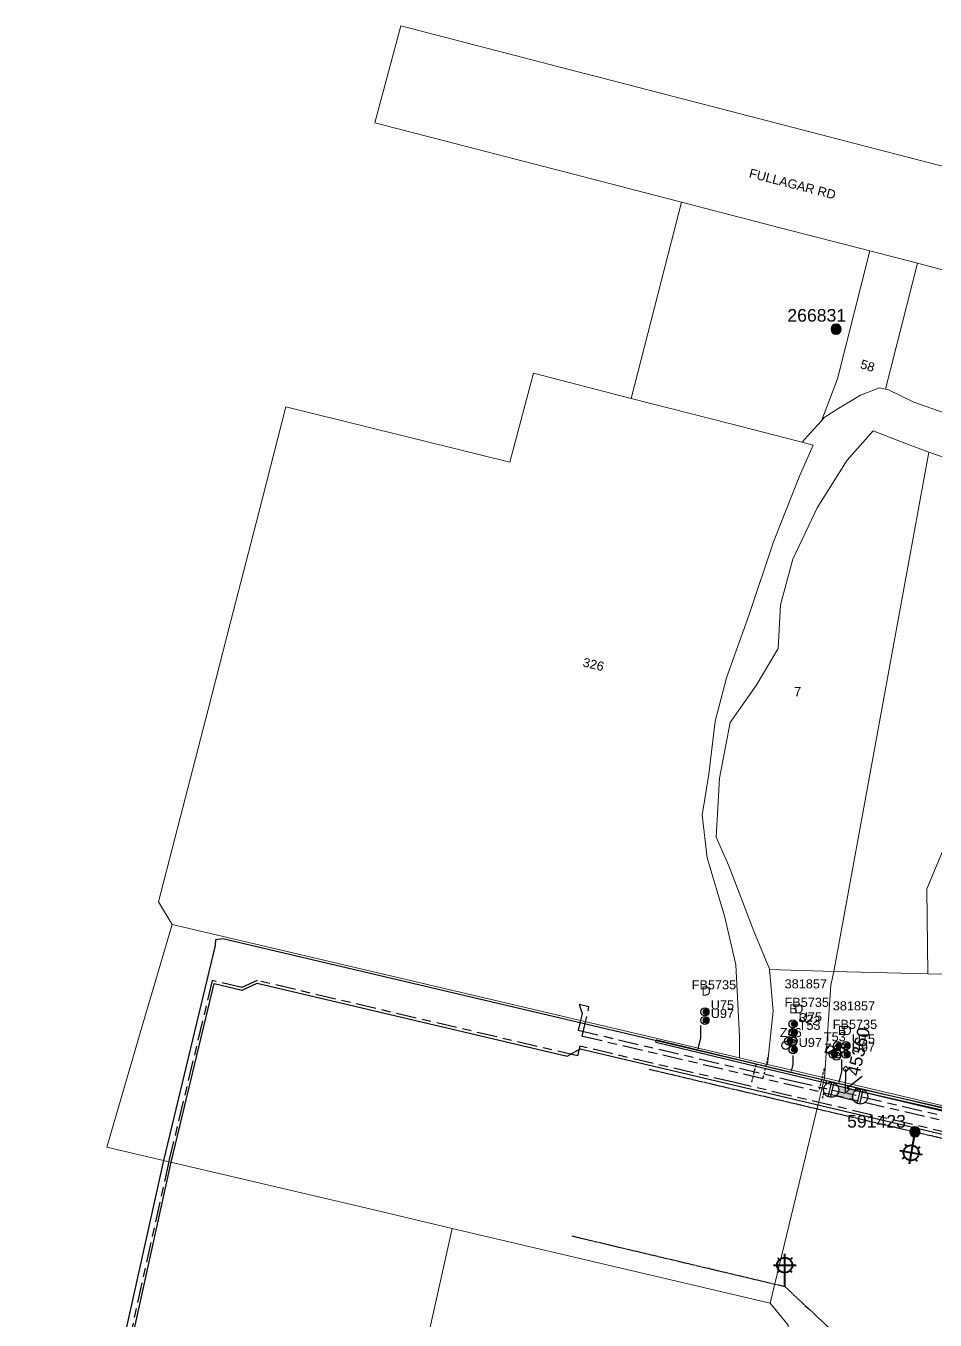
# Model space of a CAD drawing. Header units: metres. Extents: x 311639 to 313197, y 6256063 to 6257195.
# Drawn here: x 312179.9 to 312360, y 6256351.6 to 6256608.1 of the extents above; entities that cross this region are included whole.
import ezdxf
from ezdxf.enums import TextEntityAlignment as Align

# ---------------------------------------------------------------- set-up
doc = ezdxf.new("R2010")
doc.units = ezdxf.units.M
for name, pattern in [('Cable Exist OH', [1, 1, 0]), ('Cable Exist UG', [8.2, 4, -1.2, 1.8, -1.2]), ('DASHED', [0.75, 0.5, -0.25])]:
    doc.linetypes.add(name, pattern=pattern)
doc.layers.get('0').update_dxf_attribs({"color": 6})
for name, color, linetype in [('_User Duct Config', 6, 'Continuous'), ('Duct_SP_EXT', 7, 'Continuous'), ('Equip_LV_EXT', 7, 'Continuous'), ('Equip_SP_SL_EXT', 7, 'Continuous'), ('Mains_HV_EXT', 7, 'Continuous'), ('Mains_LV_EXT', 7, 'Continuous'), ('Mains_SL_EXT', 7, 'Continuous'), ('OH_Details_SP_MISC', 7, 'Continuous'), ('Services_SP_EXT', 7, 'Continuous'), ('SupportsOH_SP_TR_HV_LV_SL_EXT', 7, 'Continuous'), ('SupportsUG_SP_LV_EXT', 7, 'Continuous'), ('Trench_SP_EXT', 7, 'Continuous')]:
    doc.layers.add(name, color=color, linetype=linetype)
for name, color, linetype, lineweight in [('Cadastre Buildings_SP_EXT', 9, 'Continuous', 5), ('Cadastre Land Parcels_SP_EXT', 9, 'Continuous', 5), ('Cadastre Roads_SP_EXT', 9, 'Continuous', 5)]:
    doc.layers.add(name, color=color, linetype=linetype, lineweight=lineweight)
doc.layers.add('Features_HIDE', color=1, linetype='Continuous', plot=False)
doc.layers.add('UNKNOWN_FEATURES', color=1, linetype='DASHED', plot=False)
doc.styles.add('iecARIAL', font='arial.ttf', dxfattribs={"height": 2})
doc.styles.add('POLE_LABEL', font='arial.ttf')
doc.styles.get("Standard").update_dxf_attribs({"font": 'arial.ttf'})
doc.linetypes.add('Cable E UG', pattern='A,6,-0.5,["E",Standard,S=1.7,R=0,X=0.5,Y=-1],-2.9', length=9.4)
doc.linetypes.add('Cable P UG', pattern='A,6,-0.5,["P",Standard,S=1.7,R=0,X=0.5,Y=-1],-2.9', length=9.4)

# ---------------------------------------------------------------- blocks, each defined once
blk = doc.blocks.new('PILLAR_EXT')
blk.add_hatch(color=256).paths.add_polyline_path([(-2.475, 0.99), (-2.475, -0.99), (2.475, -0.99), (2.475, 0.99)])
blk.add_lwpolyline([(-2.475, -0.99), (2.475, -0.99), (2.475, 0.99), (-2.475, 0.99)], close=True)
at = {"style": 'iecARIAL', "flags": 8}
blk.add_attdef('ASSET_NUM', (1.5, 3.5), '', height=2.5, dxfattribs=at)
for tag, p, flags in [('OWNED_BY', (0, -0.2), 9), ('STATE', (0, -0.4), 9), ('SUPPORT_TYPE', (0, -0.6), 9), ('STREETNAME', (0, -1.8), 9), ('SUBURB', (0, -2), 1), ('USAGE', (0, -0.8), 9), ('LEGEND', (0, -1), 9), ('LOCATION', (0, -1.2), 9), ('NOTES', (0, -1.4), 9), ('PARENT', (0, -1.6), 9)]:
    blk.add_attdef(tag, p, '', height=0.2, dxfattribs=dict(flags=flags))
blk = doc.blocks.new('DUCT_EXT')
blk.add_circle((0, 0.8), 0.8)
at = {"flags": 1}
blk.add_attdef('Z', (0, 0), '', height=0.2, dxfattribs=at)
at = {"flags": 9}
for tag, p in [('DUCT_CODE', (0, 0)), ('XSECT_TYPE', (0, -0.2)), ('STATE', (0, -0.6)), ('FB_REFERENCE', (0, -0.4)), ('NOTES', (0, -0.8))]:
    blk.add_attdef(tag, text='', height=0.2, dxfattribs=at).set_placement(p, align=Align.MIDDLE_LEFT)
blk = doc.blocks.new('SL_LANTERN_EXT')
at = {"lineweight": 40}
for p, q in [((-1.46, 5.68), (-1.06, 5.28)), ((0, 1.97), (0, 6.47)), ((1.46, 5.68), (1.06, 5.28)), ((-2.25, 4.22), (2.25, 4.22)), ((-1.46, 2.76), (-1.06, 3.16)), ((0, 0), (0, 2.72)), ((1.46, 2.76), (1.06, 3.16))]:
    blk.add_line(p, q, dxfattribs=at)
blk.add_circle((0, 4.22), 1.5, dxfattribs=at)
at = {"style": 'iecARIAL', "flags": 9}
blk.add_attdef('ASSET_NUM', (1.5, 1.5), '', height=2.5, dxfattribs=at)
for tag, p, height, flags in [('OPERATING_VOLTAGE', (0.98, -1.65), 0.2, 9), ('ORIENTATION', (0.98, -1.85), 0.2, 9), ('OWNED_BY', (0.98, -2.05), 0.2, 9), ('STATE', (0.98, -2.25), 0.2, 9), ('CONSTRUCTED_VOLTAGE', (0.98, -0.65), 0.2, 9), ('CONTROL_TYPE', (0.98, -0.85), 0.2, 9), ('LANTERN_PURPOSE', (0.98, -1.05), 0.2, 9), ('LANTERN_TYPE', (0.98, -1.25), 0.2, 9), ('NO_PHASES', (0.98, -1.45), 0.2, 9), ('USAGE', (0.98, -2.45), 0.2, 9), ('CEXIST', (0.98, -2.65), 0.2, 9), ('LNUMBER', (2.18, -3.25), 2.5, 8), ('CNEW', (0.98, -2.85), 0.2, 9), ('CNUMBER', (0.98, -3.05), 0.2, 9), ('CREMOVE', (0.98, -3.25), 0.2, 9), ('CREPLACE', (0.98, -3.45), 0.2, 9), ('LKINGHEIGHT', (0.98, -3.65), 0.2, 9), ('LBRACKET', (0.98, -3.85), 0.2, 9), ('LBRACKETVOCAB', (0.98, -4.05), 0.2, 9), ('LCATEGORY', (0.98, -4.25), 0.2, 9), ('LCHARGE1', (0.98, -4.45), 0.2, 9), ('LCHARGE1PERCENT', (0.98, -4.65), 0.2, 9), ('LCHARGE2', (0.98, -4.85), 0.2, 9), ('LCHARGE2PERCENT', (0.98, -5.05), 0.2, 9), ('LCHARGE3', (0.98, -5.25), 0.2, 9), ('LCHARGE3PERCENT', (0.98, -5.45), 0.2, 9), ('LEXIST', (0.98, -5.65), 0.2, 9), ('LLAMP', (0.98, -5.85), 0.2, 9), ('LLAMPVOCAB', (0.98, -6.05), 0.2, 9), ('LMAST', (0.98, -6.25), 0.2, 9), ('LMASTVOCAB', (0.98, -6.45), 0.2, 9), ('LNEW', (0.98, -6.65), 0.2, 9), ('LANTNUMBER', (0.98, -6.85), 0.2, 9), ('LOUTREACH', (0.98, -7.25), 0.2, 9), ('LOUTREACHVOCAB', (0.98, -7.45), 0.2, 9), ('LRATECODE', (0.98, -7.65), 0.2, 9), ('LREMOVE', (0.98, -7.85), 0.2, 9), ('STREETNAME', (0.98, -9.25), 0.2, 9), ('SUBURB', (0.98, -9.45), 0.2, 1), ('LREPLACE', (0.98, -8.05), 0.2, 9), ('LTYPE', (0.98, -8.25), 0.2, 9), ('LTYPEVOCAB', (0.98, -8.45), 0.2, 9), ('LEGEND', (0.98, -8.65), 0.2, 9), ('LOCATION', (0.98, -8.85), 0.2, 9), ('NOTES', (0.98, -9.05), 0.2, 9)]:
    blk.add_attdef(tag, p, '', height=height, dxfattribs=dict(flags=flags))
blk = doc.blocks.new('CCP_EXT')
at = {"flags": 9}
blk.add_attdef('NOTES', text='', height=0.2, dxfattribs=at).set_placement((0, -2), align=Align.MIDDLE_LEFT)
blk.add_wipeout([(0, 0.57), (0.57, 0), (0, -0.57), (-0.57, 0)])
blk.add_lwpolyline([(-0.57, 0), (0, 0.57), (0.57, 0), (0, -0.57), (-0.57, 0)])
at = {"flags": 1}
blk.add_attdef('Z', (0, 0), '', height=0.2, dxfattribs=at)
at = {"flags": 9}
for tag, p in [('CCP_TYPE', (0, 0)), ('CONSTRUCTED_VOLTAGE', (0, -0.2)), ('OPERATING_VOLTAGE', (0, -0.6)), ('ORIENTATION', (0, -0.8)), ('OWNED_BY', (0, -1)), ('STATE', (0, -1.8)), ('NO_PHASES', (0, -0.4)), ('USAGE', (0, -1.2)), ('LEGEND', (0, -1.4)), ('LIFE_SUPPORT', (0, -1.6))]:
    blk.add_attdef(tag, text='', height=0.2, dxfattribs=at).set_placement(p, align=Align.MIDDLE_LEFT)
blk = doc.blocks.new('POLE_EXT')
blk.add_hatch(color=256).paths.add_polyline_path([(-1, 0, 1), (1, 0, 1)])
blk.add_lwpolyline([(-1, 0, 1), (1, 0, 1)], format="xyb", close=True)
for tag, height, flags, p in [('pNumber', 2.5, 8, (-17.84, 2.07)), ('OWNED_BY', 0.2, 9, (1.35, -0.4)), ('SPECIAL_USE', 0.2, 9, (1.35, -0.8)), ('STATE', 0.2, 9, (1.35, -1)), ('cLV', 0.2, 9, (1.35, -1.4)), ('hDepth', 0.2, 9, (1.35, -1.6)), ('hDia', 0.2, 9, (1.35, -1.8)), ('cHV', 0.2, 9, (1.35, -2)), ('PARENT', 0.2, 9, (1.35, -0.6)), ('USAGE', 0.2, 9, (1.35, -1.2)), ('LBRACKET', 0.2, 9, (1.35, -2.2)), ('LExisting', 0.2, 9, (1.35, -2.4)), ('LANTNUMBER', 0.2, 9, (1.35, -2.6)), ('cLinedev', 0.2, 9, (1.35, -3.4)), ('pExisting', 0.2, 9, (1.35, -3.8)), ('pFooting', 0.2, 9, (1.35, -4.4)), ('pNew', 0.2, 9, (1.35, -4.6)), ('pRelocate', 0.2, 9, (1.35, -5)), ('pRemove', 0.2, 9, (1.35, -5.2)), ('LOther', 0.2, 9, (1.35, -2.8)), ('LRemove', 0.2, 9, (1.35, -3)), ('LEGEND', 0.2, 9, (1.35, -3.2)), ('LOCATION', 0.2, 9, (1.35, -3.6)), ('PFNUMBER', 0.2, 9, (1.35, -4)), ('NEWPFNUMBER', 0.2, 9, (1.35, -4.2)), ('pReplace', 0.2, 9, (1.35, -5.4)), ('pStay', 0.2, 9, (1.35, -5.6)), ('pType', 0.2, 9, (1.35, -5.8)), ('cspan', 0.2, 9, (1.35, -6)), ('STREETNAME', 0.2, 9, (1.35, -6.2)), ('SUBURB', 0.2, 9, (1.35, -6.4)), ('OPERATED_BY', 0.2, 9, (1.36, -7.01)), ('NOTES', 0.2, 9, (1.35, -6.6)), ('MAINTAINED_BY', 0.2, 9, (1.36, -6.81))]:
    blk.add_attdef(tag, text='', height=height, dxfattribs=dict(flags=flags)).set_placement(p, align=Align.MIDDLE_LEFT)
at = {"style": 'POLE_LABEL'}
for tag, height, flags, p in [('ASSET_NUM', 2.5, 8, (2, 2)), ('STRUCTURE_PLANT_NUMBER', 0.2, 9, (1.35, 0.03)), ('STREET_CODE', 0.2, 9, (1.35, -0.2))]:
    blk.add_attdef(tag, text='', height=height, dxfattribs=dict(at, flags=flags)).set_placement(p, align=Align.MIDDLE_LEFT)
at = {"flags": 1}
blk.add_attdef('Z', (1.35, -7.33), '', height=0.2, dxfattribs=at)
blk = doc.blocks.new('LV_UG_LINKS_CLOSED_EXT')
blk.add_wipeout([(-1.06, 1.06), (-1.18, 0.92), (-1.29, 0.76), (-1.37, 0.59), (-1.43, 0.42), (-1.48, 0.23), (-1.49, 0.05), (-1.49, -0.14), (-1.46, -0.33), (-1.41, -0.51), (-1.33, -0.68), (-1.24, -0.84), (-1.12, -0.99), (-0.99, -1.12), (-0.84, -1.24), (-0.68, -1.33), (-0.51, -1.41), (-0.33, -1.46), (-0.14, -1.49), (0.05, -1.49), (0.23, -1.48), (0.42, -1.43), (0.59, -1.37), (0.76, -1.29), (0.92, -1.18), (1.06, -1.06), (1.18, -0.92), (1.29, -0.76), (1.37, -0.59), (1.43, -0.42), (1.48, -0.23), (1.49, -0.05), (1.49, 0.14), (1.46, 0.33), (1.41, 0.51), (1.33, 0.68), (1.24, 0.84), (1.12, 0.99), (0.99, 1.12), (0.84, 1.24), (0.68, 1.33), (0.51, 1.41), (0.33, 1.46), (0.14, 1.49), (-0.05, 1.49), (-0.23, 1.48), (-0.42, 1.43), (-0.59, 1.37), (-0.76, 1.29), (-0.92, 1.18)])
for p, q in [((-0.25, -1.48), (-0.25, 1.48)), ((0.25, -1.48), (0.25, 1.48))]:
    blk.add_line(p, q)
blk.add_circle((0, 0), 1.5)
at = {"flags": 9}
for tag, p in [('ACTUAL_STATUS', (0, 0)), ('CONSTRUCTED_VOLTAGE', (0, -0.2)), ('OPERATING_VOLTAGE', (0, -0.6)), ('ORIENTATION', (0, -0.8)), ('STATE', (0, -1)), ('SWITCH_TYPE', (0, -1.2)), ('NO_PHASES', (0, -0.4)), ('USAGE', (0, -1.4)), ('NOTES', (0, -1.6))]:
    blk.add_attdef(tag, text='', height=0.2, dxfattribs=at).set_placement(p, align=Align.MIDDLE_LEFT)
at = {"flags": 1}
blk.add_attdef('Z', (0, 0), '', height=0.2, dxfattribs=at)
blk = doc.blocks.new('CABLE_LARGE_EXT')
h = blk.add_hatch(color=256)
edge = h.paths.add_edge_path()
edge.add_arc((0, 0.55), 0.55, 0, 360)
blk.add_circle((0, 0.55), 0.55)
at = {"flags": 1}
blk.add_attdef('Z', (0, 0), '', height=0.2, dxfattribs=at)
at = {"flags": 9}
for tag, p in [('COND_CODE', (0, 0)), ('STATE', (0, -0.4)), ('XSECT_SIZE', (0, -0.6)), ('FB_REFERENCE', (0, -0.2)), ('NOTES', (0, -0.8))]:
    blk.add_attdef(tag, text='', height=0.2, dxfattribs=at).set_placement(p, align=Align.MIDDLE_LEFT)

msp = doc.modelspace()

# ---------------------------------------------------------------- linework, layer by layer
at = {"layer": '_User Duct Config'}
for points in [[(312313.5, 6256409.97), (312313.5, 6256407.56), (312312.95, 6256405.37)], [(312331.79, 6256404.07), (312331.79, 6256402.28), (312331.46, 6256400.91)], [(312341.43, 6256403.27), (312341.43, 6256400.86), (312340.88, 6256398.67)]]:
    msp.add_lwpolyline(points, dxfattribs=at)
at = {"layer": 'Cadastre Buildings_SP_EXT', "linetype": 'Continuous'}
msp.add_lwpolyline([(312347.08, 6256563.49), (312329.29, 6256568.1), (312309.74, 6256573.16), (312299.8, 6256534.29), (312319.23, 6256529.29), (312332.58, 6256525.85), (312333.64, 6256525.58), (312335.28, 6256527.43), (312337.46, 6256529.85), (312340.67, 6256538.15), (312347.08, 6256563.49)], close=True, dxfattribs=at)
at = {"layer": 'Cadastre Land Parcels_SP_EXT', "linetype": 'Continuous'}
for points in [[(312337.46, 6256529.85), (312338.02, 6256530.48), (312340.88, 6256532.34), (312345.22, 6256534.92), (312348.98, 6256536.4), (312350.15, 6256536.13), (312356.51, 6256561.05), (312347.08, 6256563.49), (312340.67, 6256538.15), (312337.46, 6256529.85)], [(312385.42, 6256553.6), (312365.48, 6256558.73), (312356.51, 6256561.05), (312350.15, 6256536.13), (312350.59, 6256536.03), (312355.74, 6256533.52), (312360.47, 6256531.91), (312367.83, 6256529.45), (312376.07, 6256527.6), (312383.67, 6256528.15), (312388.29, 6256532.74), (312390.19, 6256538.19), (312390.96, 6256544.81), (312386.77, 6256549.73), (312385.42, 6256553.6)], [(312299.8, 6256534.29), (312280.4, 6256539.29), (312275.77, 6256521.63), (312231.4, 6256532.6), (312226.02, 6256511.68), (312220.42, 6256489.9), (312215.97, 6256472.62), (312210.98, 6256453.22), (312206.16, 6256434.47), (312208.83, 6256430.04), (312321.22, 6256403.6), (312321.21, 6256407.81), (312320.53, 6256422), (312318.35, 6256431.46), (312314.82, 6256443.2), (312313.85, 6256451.68), (312315.19, 6256459.81), (312316.39, 6256470.34), (312318.63, 6256478.89), (312323.18, 6256491.48), (312328, 6256505.88), (312333.15, 6256518.89), (312335.83, 6256525.04), (312333.64, 6256525.58), (312332.58, 6256525.85), (312319.23, 6256529.29), (312299.8, 6256534.29)], [(312358.73, 6256523.6), (312353.97, 6256525.43), (312347.72, 6256527.82), (312342.53, 6256522.02), (312336.6, 6256512.6), (312331.79, 6256502.41), (312329.35, 6256493.35), (312328.91, 6256484.74), (312324.55, 6256477.36), (312319.38, 6256470.06), (312317.29, 6256459.01), (312316.61, 6256447.29), (312319.11, 6256441.63), (312324.06, 6256428.72), (312327.1, 6256421.37), (312327.19, 6256421.07), (312339.89, 6256420.7), (312358.73, 6256523.6)], [(312381.32, 6256453.46), (312380.32, 6256453.64), (312379.33, 6256453.9), (312378.36, 6256454.25), (312377.43, 6256454.68), (312376.53, 6256455.18), (312375.68, 6256455.76), (312374.88, 6256456.4), (312374.14, 6256457.12), (312373.46, 6256457.89), (312372.85, 6256458.71), (312372.31, 6256459.58), (312366.17, 6256455.84), (312358.33, 6256437.08), (312358.55, 6256420.25), (312366.62, 6256420.08), (312381.48, 6256419.67), (312381.32, 6256453.46)], [(312339.89, 6256420.7), (312327.19, 6256421.07), (312327.88, 6256412.88), (312326.79, 6256402.27), (312330.84, 6256401.31), (312338.05, 6256399.64), (312339.35, 6256417.98), (312339.89, 6256420.7)], [(312358.55, 6256420.25), (312339.89, 6256420.7), (312339.35, 6256417.98), (312338.05, 6256399.64), (312365.81, 6256393.08), (312380.58, 6256389.59), (312381.04, 6256404.47), (312381.29, 6256412.59), (312381.48, 6256419.67), (312366.62, 6256420.08), (312358.55, 6256420.25)], [(312327.34, 6256354.95), (312264.29, 6256369.74), (312255.34, 6256329.43), (312328.85, 6256335.96), (312330.88, 6256336.26), (312330.9, 6256350.63), (312327.34, 6256354.95)]]:
    msp.add_lwpolyline(points, close=True, dxfattribs=at)
msp.add_lwpolyline([(312368.24, 6256520.29), (312358.73, 6256523.6), (312339.89, 6256420.7), (312358.55, 6256420.25), (312358.33, 6256437.08), (312366.17, 6256455.84)], dxfattribs=at)
at = {"layer": 'Cadastre Roads_SP_EXT', "linetype": 'Continuous'}
for points in [[(312290.62, 6256598.65), (312290.55, 6256598.66), (312254.14, 6256608.11), (312251.69, 6256599), (312248.97, 6256588.87), (312290.38, 6256578.19), (312309.74, 6256573.16), (312329.29, 6256568.1), (312347.08, 6256563.49), (312356.51, 6256561.05), (312365.48, 6256558.73), (312385.42, 6256553.6), (312380.21, 6256566.09), (312375.25, 6256577.99), (312369.55, 6256578.17), (312290.62, 6256598.65)], [(312331.47, 6256372.19), (312332.59, 6256376.86), (312338.05, 6256399.64), (312330.84, 6256401.31), (312326.79, 6256402.27), (312323.97, 6256402.94), (312321.22, 6256403.6), (312208.83, 6256430.04), (312202.54, 6256408.51), (312202.48, 6256408.3), (312195.92, 6256385.87), (312201.8, 6256384.48), (312249.37, 6256373.3), (312264.29, 6256369.74), (312327.34, 6256354.95), (312331.47, 6256372.19)]]:
    msp.add_lwpolyline(points, close=True, dxfattribs=at)
at = {"layer": 'Duct_SP_EXT'}
for p, q in [((312304.67, 6256406.71), (312304.72, 6256406.95)), ((312304.78, 6256407.18), (312304.72, 6256406.95)), ((312304.78, 6256407.18), (312324.56, 6256402.42)), ((312304.67, 6256406.71), (312324.45, 6256401.96)), ((312324.45, 6256401.96), (312324.51, 6256402.19)), ((312324.45, 6256401.96), (312324.51, 6256402.19)), ((312324.56, 6256402.42), (312324.51, 6256402.19)), ((312324.56, 6256402.42), (312324.51, 6256402.19))]:
    msp.add_line(p, q, dxfattribs=at)
at = {"layer": 'Mains_SL_EXT', "linetype": 'Cable Exist OH'}
for points in [[(312355.99, 6256388.91), (312403.66, 6256377.88)], [(312288.01, 6256368.29), (312330.19, 6256358.28)], [(312330.19, 6256358.28), (312345.65, 6256343.83)]]:
    msp.add_lwpolyline(points, dxfattribs=at)
at = {"layer": 'UNKNOWN_FEATURES'}
for points in [[(312323.71, 6256398.79), (312324.51, 6256402.19)], [(312325.95, 6256399.61), (312326.99, 6256404.02)], [(312337.99, 6256401.44), (312336.95, 6256397.03)], [(312338.41, 6256398.85), (312337.63, 6256395.52)]]:
    msp.add_lwpolyline(points, dxfattribs=at)

# ---------------------------------------------------------------- block references
at = {"layer": '_User Duct Config', "rotation": 90.0000000000002}
for name, p in [('DUCT_EXT', (312315.19, 6256412.7)), ('CABLE_LARGE_EXT', (312315.19, 6256412.7)), ('DUCT_EXT', (312315.19, 6256411)), ('CABLE_LARGE_EXT', (312315.19, 6256411)), ('DUCT_EXT', (312332.64, 6256410.31)), ('DUCT_EXT', (312332.64, 6256408.61)), ('CABLE_LARGE_EXT', (312332.64, 6256410.31)), ('DUCT_EXT', (312331.19, 6256406.06)), ('DUCT_EXT', (312331.77, 6256406.9)), ('CABLE_LARGE_EXT', (312331.77, 6256406.9)), ('DUCT_EXT', (312332.46, 6256407.3)), ('DUCT_EXT', (312332.46, 6256406.51)), ('DUCT_EXT', (312332.64, 6256406.91)), ('CABLE_LARGE_EXT', (312332.64, 6256408.61)), ('DUCT_EXT', (312341.43, 6256406)), ('DUCT_EXT', (312343.12, 6256405.99)), ('DUCT_EXT', (312332.64, 6256405.21)), ('CABLE_LARGE_EXT', (312332.64, 6256405.21)), ('DUCT_EXT', (312339.98, 6256405.16)), ('DUCT_EXT', (312340.57, 6256404.3)), ('CABLE_LARGE_EXT', (312340.57, 6256404.3)), ('DUCT_EXT', (312341.26, 6256404.7)), ('DUCT_EXT', (312341.26, 6256403.91)), ('DUCT_EXT', (312341.43, 6256404.31)), ('CABLE_LARGE_EXT', (312341.43, 6256406)), ('DUCT_EXT', (312343.12, 6256404.3)), ('CABLE_LARGE_EXT', (312343.12, 6256405.99)), ('CABLE_LARGE_EXT', (312343.12, 6256404.3))]:
    msp.add_blockref(name, p, dxfattribs=at)
at = {"layer": 'Equip_SP_SL_EXT', "rotation": 169.7529635815578}
msp.add_blockref('SL_LANTERN_EXT', (312355.99, 6256388.91), dxfattribs=at)
at = {"layer": 'Equip_SP_SL_EXT'}
msp.add_blockref('SL_LANTERN_EXT', (312330.19, 6256358.28), dxfattribs=at)
at = {"layer": 'SupportsOH_SP_TR_HV_LV_SL_EXT'}
ref = msp.add_blockref('POLE_EXT', (312340.36, 6256547.99), dxfattribs=at)
ref.add_attrib('ASSET_NUM', '266831', dxfattribs={"layer": '0', "height": 2.5, "style": 'POLE_LABEL'}).set_placement((312342.36, 6256548.74), align=Align.BOTTOM_RIGHT)
ref = msp.add_blockref('POLE_EXT', (312355.99, 6256388.91), dxfattribs=at)
ref.add_attrib('ASSET_NUM', '591423', dxfattribs={"layer": '0', "height": 2.5, "style": 'POLE_LABEL'}).set_placement((312354.2, 6256391), align=Align.MIDDLE_RIGHT)
at = {"layer": 'SupportsUG_SP_LV_EXT'}
ref = msp.add_blockref('PILLAR_EXT', (312342.21, 6256396.6), dxfattribs=dict(at, rotation=165.7848600071047))
ref.add_attrib('ASSET_NUM', '45360', dxfattribs={"layer": '0', "height": 2.5, "rotation": 76.7591, "style": 'iecARIAL'}).set_placement((312343.71, 6256400.1), align=Align.MIDDLE_LEFT)

# ---------------------------------------------------------------- texts
at = {"layer": '_User Duct Config'}
for s, p in [('FB5735', (312311.77, 6256417.16)), ('D', (312313.71, 6256415.93)), ('381857', (312330.17, 6256417.35)), ('U75', (312315.54, 6256413.17)), ('FB5735', (312330.15, 6256413.69)), ('381857', (312339.71, 6256412.99)), ('U97', (312315.54, 6256411.48)), ('B', (312331.07, 6256412.39)), ('D', (312332.06, 6256412.39)), ('U75', (312332.95, 6256410.83)), ('Z46', (312329.22, 6256407.7)), ('T53', (312332.95, 6256409.13)), ('FB5735', (312339.7, 6256409.32)), ('B', (312340.72, 6256408.09)), ('D', (312341.64, 6256408.09)), ('U97', (312332.95, 6256405.73)), ('T53', (312337.94, 6256406.86)), ('U75', (312343.46, 6256406.47)), ('Z46', (312337.97, 6256404.6)), ('U97', (312343.46, 6256404.78))]:
    msp.add_text(s, height=1.8, dxfattribs=at).set_placement(p)
at = {"layer": 'Cadastre Land Parcels_SP_EXT'}
for s, rotation, p in [('58', 342.6577, (312345, 6256540.31)), ('326', 346.7585, (312290.06, 6256481.17)), ('322', 346.9769, (312332.85, 6256410.84))]:
    msp.add_text(s, height=1.8, rotation=rotation, dxfattribs=at).set_placement(p)
msp.add_text('7', height=1.8, dxfattribs=at).set_placement((312332.05, 6256475.25))
at = {"layer": 'Cadastre Roads_SP_EXT'}
msp.add_text('FULLAGAR RD', height=1.8, rotation=345.4863, dxfattribs=at).set_placement((312322.99, 6256578.12))

# ---------------------------------------------------------------- next in the draw order: block references
at = {"layer": 'Services_SP_EXT'}
msp.add_blockref('CCP_EXT', (312342.28, 6256401.35), dxfattribs=at)

# ---------------------------------------------------------------- next in the draw order: linework, layer by layer
at = {"layer": 'OH_Details_SP_MISC', "linetype": 'Cable P UG'}
msp.add_lwpolyline([(312446.82, 6256374.39), (312447.91, 6256373.78), (312447.91, 6256373.78), (312448.84, 6256373.62), (312450.98, 6256373.22), (312452.29, 6256372.66), (312451.4, 6256373.66), (312450.02, 6256375.36), (312429.14, 6256377.63), (312429.14, 6256377.63), (312380.47, 6256389.1), (312365.69, 6256392.59), (312337.94, 6256399.15), (312337.12, 6256399.34), (312337.12, 6256399.34), (312330.72, 6256400.82), (312326.68, 6256401.78), (312323.85, 6256402.46), (312321.1, 6256403.11), (312218.91, 6256427.16), (312217.47, 6256426.97), (312217.35, 6256425.87), (312207.11, 6256383.26), (312195.15, 6256329.15)], dxfattribs=at)
at = {"layer": 'Trench_SP_EXT', "linetype": 'Cable Exist UG'}
msp.add_lwpolyline([(312342.78, 6256397.8), (312345.51, 6256399.97)], dxfattribs=at)

# ---------------------------------------------------------------- next in the draw order: block references
at = {"layer": 'Equip_LV_EXT'}
for p, rotation in [((312339.4, 6256397.26), 346.094205275981), ((312345.15, 6256395.91), 346.9827620327032)]:
    msp.add_blockref('LV_UG_LINKS_CLOSED_EXT', p, dxfattribs=dict(at, rotation=rotation))

# ---------------------------------------------------------------- next in the draw order: linework, layer by layer
at = {"layer": 'Duct_SP_EXT'}
for p, q in [((312324.45, 6256401.96), (312338.35, 6256398.62)), ((312324.56, 6256402.42), (312338.47, 6256399.08)), ((312338.47, 6256399.08), (312338.41, 6256398.85)), ((312338.47, 6256399.08), (312338.41, 6256398.85)), ((312338.47, 6256399.08), (312342.84, 6256398.03)), ((312338.35, 6256398.62), (312338.41, 6256398.85)), ((312338.35, 6256398.62), (312338.41, 6256398.85)), ((312338.35, 6256398.62), (312342.73, 6256397.56)), ((312342.56, 6256397.6), (312342.62, 6256397.84)), ((312342.56, 6256397.6), (312344.23, 6256397.2)), ((312342.67, 6256398.07), (312342.62, 6256397.84)), ((312342.67, 6256398.07), (312344.34, 6256397.67)), ((312342.73, 6256397.56), (312342.78, 6256397.8)), ((312342.84, 6256398.03), (312342.78, 6256397.8)), ((312344.23, 6256397.2), (312344.28, 6256397.44)), ((312344.23, 6256397.2), (312386.58, 6256387.49)), ((312344.34, 6256397.67), (312344.28, 6256397.44)), ((312344.34, 6256397.67), (312386.69, 6256387.96))]:
    msp.add_line(p, q, dxfattribs=at)
at = {"layer": 'Features_HIDE', "linetype": 'Cable E UG'}
for points in [[(312102.4, 6256318.22), (312100.51, 6256310.12), (312194.01, 6256318.45), (312197.39, 6256333.74), (312198.4, 6256336.44), (312208.67, 6256382.9), (312217.18, 6256418.32), (312222.7, 6256417.02), (312225.72, 6256418.36), (312287.08, 6256403.93), (312289.67, 6256405.37), (312319.96, 6256398.24), (312379.32, 6256384.23), (312427.99, 6256372.76), (312448.73, 6256367.94), (312449.72, 6256398.78), (312450.96, 6256442.91), (312451.19, 6256445.74), (312468.2, 6256445.27), (312536.38, 6256443.32), (312538.11, 6256444.9)], [(312342.29, 6256396.63), (312343.06, 6256397.43), (312343.06, 6256397.43), (312365.58, 6256392.1), (312382.95, 6256388.04), (312384.89, 6256391.42)]]:
    msp.add_lwpolyline(points, dxfattribs=at)
at = {"layer": 'Mains_HV_EXT', "linetype": 'Cable Exist UG'}
for points in [[(312477.71, 6256445.5), (312468.21, 6256445.77), (312468.21, 6256445.77), (312450.73, 6256446.25), (312450.46, 6256442.93), (312449.22, 6256398.8), (312448.25, 6256368.56), (312428.11, 6256373.25), (312428.11, 6256373.25), (312379.44, 6256384.72), (312320.07, 6256398.73), (312320.07, 6256398.73), (312289.59, 6256405.9), (312289.13, 6256403.96), (312225.67, 6256418.89), (312222.65, 6256417.55), (312216.81, 6256418.92), (312216.81, 6256418.92), (312208.18, 6256383.01), (312194.02, 6256318.95), (312194.02, 6256318.95), (312101.15, 6256310.68), (312103.45, 6256320.53), (312105.78, 6256330.56)], [(312381.83, 6256386.35), (312290.05, 6256407.85), (312291.42, 6256413.68), (312289.47, 6256414.13)]]:
    msp.add_lwpolyline(points, dxfattribs=at)
at = {"layer": 'Mains_LV_EXT', "linetype": 'Cable Exist UG'}
for points in [[(312289.47, 6256414.13), (312290.08, 6256412.34), (312289.3, 6256409.05), (312331.75, 6256399.05), (312342.21, 6256396.6)], [(312387.03, 6256390.84), (312386.08, 6256386.24), (312386.08, 6256386.24), (312380.12, 6256387.64), (312365.35, 6256391.13), (312342.2, 6256396.6)]]:
    msp.add_lwpolyline(points, dxfattribs=at)
at = {"layer": 'Mains_SL_EXT', "linetype": 'Cable Exist OH'}
msp.add_lwpolyline([(312303.37, 6256401.33), (312355.99, 6256388.91)], dxfattribs=at)
at = {"layer": 'Services_SP_EXT'}
msp.add_lwpolyline([(312342.21, 6256396.6), (312342.28, 6256401.35)], dxfattribs=at)

doc.saveas('drawing.dxf')
